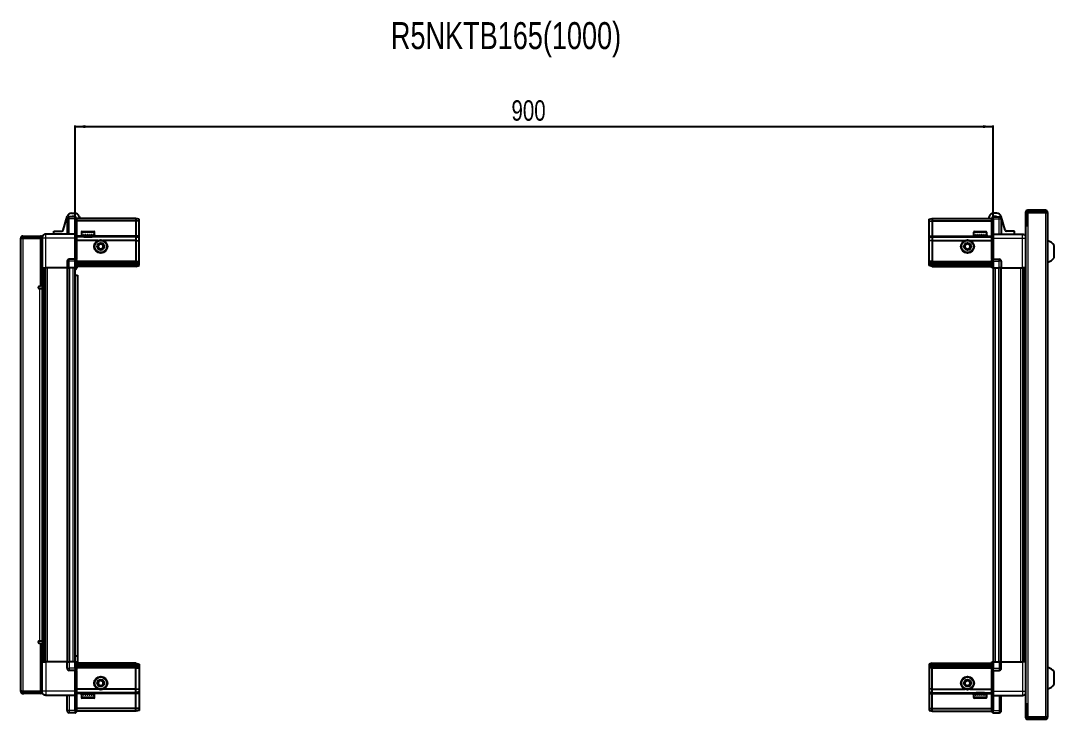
# Model space of a CAD drawing. Header units: millimetres. Extents: x 1132 to 6057, y -42 to 1882.
# Drawn here: x 3139 to 4152, y 1198 to 1882 of the extents above; entities that cross this region are included whole.
import ezdxf

# ---------------------------------------------------------------- set-up
doc = ezdxf.new("R2010")
doc.units = ezdxf.units.MM
doc.layers.add('FORMAT', color=7, linetype='Continuous')
doc.styles.add('SLDTEXTSTYLE0', font='TXT', dxfattribs={"width": 0.75})
doc.dimstyles.new('SLDDIMSTYLE0', dxfattribs={"dimtxt": 20, "dimasz": 10, "dimexe": 0, "dimexo": 0.0625, "dimgap": 5, "dimtad": 2, "dimdec": 1, "dimrnd": 1e-09, "dimzin": 12, "dimdsep": 46, "dimtxsty": 'SLDTEXTSTYLE0', "dimsah": 1, "dimcen": 0.09, "dimadec": 0, "dimazin": 3, "dimtfac": 1, "dimtofl": 0, "dimtmove": 0, "dimatfit": 3, "dimfxl": 0, "dimfrac": 2, "dimtolj": 1, "dimtzin": 12, "dimarcsym": 0})

# ---------------------------------------------------------------- blocks, each defined once
blk = doc.blocks.new('_D_5')
at = {"layer": 'FORMAT'}
for p, q in [((3192.1, 1640.1), (3192.1, 1779.6)), ((3192.1, 1778.6), (4092.1, 1778.6)), ((4092.1, 1640.1), (4092.1, 1779.6))]:
    blk.add_line(p, q, dxfattribs=at)
for points in [[(3192.1, 1778.6), (3202.1, 1777.1), (3202.1, 1780.1)], [(4092.1, 1778.6), (4082.1, 1780.1), (4082.1, 1777.1)]]:
    blk.add_solid(points, dxfattribs=at)
at = {"layer": 'FORMAT', "insert": (3619.9, 1804.4), "char_height": 20, "attachment_point": 1, "style": 'SLDTEXTSTYLE0'}
blk.add_mtext('900', dxfattribs=at)

msp = doc.modelspace()

# ---------------------------------------------------------------- linework, layer by layer
at = {"color": 7, "linetype": 'Continuous', "lineweight": 25}
for p, q in [((3188.57, 1693.6), (3191.8, 1693.6)), ((4095.64, 1693.6), (4092.42, 1693.6)), ((4123.96, 1694.5), (4123.96, 1682.1)), ((4125.46, 1694.5), (4125.46, 1682.1)), ((4125.96, 1681.6), (4125.96, 1694.5)), ((4125.96, 1694.5), (4143.36, 1694.5)), ((4143.36, 1696.6), (4126.06, 1696.6)), ((4143.36, 1695.1), (4126.06, 1695.1)), ((4143.36, 1695.1), (4143.36, 1696.6)), ((4143.36, 1694.5), (4145.46, 1694.5)), ((4145.46, 1694.5), (4145.46, 1199.7)), ((3180.48, 1677.19), (3184.25, 1690.34)), ((3184.26, 1688.1), (3184.26, 1673.1)), ((3192.26, 1690.1), (3186.26, 1690.1)), ((3192.26, 1690.1), (3192.59, 1690.1)), ((3192.26, 1690.1), (3192.26, 1688.1)), ((3192.26, 1673.3), (3192.26, 1688.1)), ((3192.26, 1673.3), (3192.26, 1688.1)), ((3193.46, 1689.6), (3192.59, 1690.1)), ((3193.46, 1688.1), (3193.46, 1689.6)), ((3251.76, 1688.6), (3193.46, 1688.6)), ((3193.46, 1688.1), (3193.46, 1673.3)), ((3251.76, 1686.1), (3193.46, 1686.1)), ((3196.12, 1690.34), (3196.62, 1688.6)), ((3251.76, 1688.6), (3251.76, 1686.1)), ((3254.76, 1687.8), (3251.76, 1688.6)), ((3251.76, 1686.1), (3251.76, 1671.6)), ((3254.76, 1685.95), (3251.76, 1686.1)), ((3254.76, 1685.95), (3254.76, 1687.8)), ((3254.76, 1671.6), (3254.76, 1685.95)), ((4029.46, 1687.8), (4032.46, 1688.6)), ((4029.46, 1685.95), (4029.46, 1687.8)), ((4029.46, 1685.95), (4032.46, 1686.1)), ((4029.46, 1671.6), (4029.46, 1685.95)), ((4032.46, 1688.6), (4032.46, 1686.1)), ((4032.46, 1688.6), (4090.76, 1688.6)), ((4032.46, 1686.1), (4032.46, 1671.6)), ((4032.46, 1686.1), (4090.76, 1686.1)), ((4088.09, 1690.34), (4087.59, 1688.6)), ((4091.62, 1690.1), (4090.76, 1689.6)), ((4090.76, 1689.6), (4090.76, 1688.1)), ((4090.76, 1673.3), (4090.76, 1688.1)), ((4091.96, 1690.1), (4091.62, 1690.1)), ((4091.96, 1688.1), (4091.96, 1690.1)), ((4091.96, 1690.1), (4097.96, 1690.1)), ((4091.96, 1688.1), (4091.96, 1673.3)), ((4099.96, 1688.1), (4099.96, 1673.1)), ((4103.74, 1677.19), (4099.97, 1690.34)), ((4123.96, 1682.1), (4125.46, 1682.1)), ((3192.26, 1673.1), (3163.26, 1673.1)), ((3171.31, 1673.1), (3171.31, 1676.1)), ((3171.31, 1676.1), (3179.03, 1676.1)), ((3192.26, 1673.1), (3192.26, 1673.3)), ((3192.26, 1673.1), (3193.46, 1673.1)), ((3192.26, 1669.1), (3192.26, 1673.1)), ((3193.46, 1673.3), (3193.46, 1673.1)), ((3193.46, 1673.1), (3193.46, 1669.1)), ((3198.26, 1675), (3198.26, 1672.6)), ((3198.26, 1672.6), (3198.26, 1672.1)), ((3198.26, 1672.1), (3198.39, 1672.1)), ((3198.58, 1672.6), (3198.39, 1672.6)), ((3198.39, 1672.6), (3198.39, 1672.1)), ((3198.39, 1672.1), (3198.58, 1672.1)), ((3198.58, 1672.6), (3198.58, 1672.1)), ((3198.58, 1672.1), (3199.11, 1672.1)), ((3199.06, 1675.8), (3206.23, 1675.8)), ((3199.51, 1672.6), (3199.11, 1672.6)), ((3199.11, 1672.6), (3199.11, 1672.1)), ((3199.11, 1672.1), (3199.51, 1672.1)), ((3199.51, 1672.6), (3199.51, 1672.1)), ((3199.51, 1672.1), (3200.38, 1672.1)), ((3200.36, 1672.1), (3200.36, 1672)), ((3200.36, 1672), (3209.16, 1672)), ((3200.95, 1672.6), (3200.38, 1672.6)), ((3200.38, 1672.6), (3200.38, 1672.1)), ((3200.38, 1672.1), (3200.95, 1672.1)), ((3200.95, 1672.6), (3200.95, 1672.1)), ((3200.95, 1672.1), (3202.08, 1672.1)), ((3202.77, 1672.6), (3202.08, 1672.6)), ((3202.08, 1672.6), (3202.08, 1672.1)), ((3202.08, 1672.1), (3202.77, 1672.1)), ((3202.77, 1672.6), (3202.77, 1672.1)), ((3202.77, 1672.1), (3204.04, 1672.1)), ((3204.78, 1672.6), (3204.04, 1672.6)), ((3204.04, 1672.6), (3204.04, 1672.1)), ((3204.04, 1672.1), (3204.27, 1672.1)), ((3204.27, 1672.6), (3204.27, 1672.1)), ((3204.77, 1672.6), (3204.77, 1672.1)), ((3204.77, 1672.1), (3204.78, 1672.1)), ((3204.78, 1672.6), (3204.78, 1672.1)), ((3204.78, 1672.1), (3206.07, 1672.1)), ((3206.79, 1672.6), (3206.07, 1672.6)), ((3206.07, 1672.6), (3206.07, 1672.1)), ((3206.13, 1672.6), (3206.13, 1672.1)), ((3206.13, 1672.1), (3206.79, 1672.1)), ((3206.23, 1675.8), (3210.46, 1675.8)), ((3206.79, 1672.6), (3206.79, 1672.1)), ((3206.79, 1672.1), (3207.97, 1672.1)), ((3208.59, 1672.6), (3207.97, 1672.6)), ((3207.97, 1672.6), (3207.97, 1672.1)), ((3207.97, 1672.1), (3208.59, 1672.1)), ((3208.59, 1672.6), (3208.59, 1672.1)), ((3208.59, 1672.1), (3209.56, 1672.1)), ((3209.16, 1672), (3209.16, 1672.1)), ((3210.03, 1672.6), (3209.56, 1672.6)), ((3209.56, 1672.6), (3209.56, 1672.1)), ((3209.56, 1672.1), (3210.03, 1672.1)), ((3210.03, 1672.6), (3210.03, 1672.1)), ((3210.03, 1672.1), (3210.68, 1672.1)), ((3210.95, 1672.6), (3210.68, 1672.6)), ((3210.68, 1672.6), (3210.68, 1672.1)), ((3210.68, 1672.1), (3210.95, 1672.1)), ((3210.95, 1672.6), (3210.95, 1672.1)), ((3210.95, 1672.1), (3211.22, 1672.1)), ((3211.26, 1672.6), (3211.22, 1672.6)), ((3211.22, 1672.6), (3211.22, 1672.1)), ((3211.22, 1672.1), (3211.26, 1672.1)), ((3211.26, 1672.6), (3211.26, 1675)), ((3211.26, 1672.6), (3211.26, 1672.1)), ((4072.96, 1675), (4072.96, 1672.1)), ((4072.96, 1672.1), (4072.99, 1672.1)), ((4073.11, 1672.6), (4072.99, 1672.6)), ((4072.99, 1672.6), (4072.99, 1672.1)), ((4072.99, 1672.1), (4073.11, 1672.1)), ((4073.11, 1672.6), (4073.11, 1672.1)), ((4073.11, 1672.1), (4073.52, 1672.1)), ((4073.86, 1672.6), (4073.52, 1672.6)), ((4073.52, 1672.6), (4073.52, 1672.1)), ((4073.52, 1672.1), (4073.86, 1672.1)), ((4073.76, 1675.8), (4085.16, 1675.8)), ((4073.86, 1672.6), (4073.86, 1672.1)), ((4073.86, 1672.1), (4074.64, 1672.1)), ((4075.16, 1672.6), (4074.64, 1672.6)), ((4074.64, 1672.6), (4074.64, 1672.1)), ((4074.64, 1672.1), (4075.16, 1672.1)), ((4075.06, 1672.1), (4075.06, 1672)), ((4075.06, 1672), (4083.86, 1672)), ((4075.16, 1672.6), (4075.16, 1672.1)), ((4075.16, 1672.1), (4076.22, 1672.1)), ((4076.88, 1672.6), (4076.22, 1672.6)), ((4076.22, 1672.6), (4076.22, 1672.1)), ((4076.22, 1672.1), (4076.88, 1672.1)), ((4076.88, 1672.6), (4076.88, 1672.1)), ((4076.88, 1672.1), (4078.12, 1672.1)), ((4078.85, 1672.6), (4078.12, 1672.6)), ((4078.12, 1672.6), (4078.12, 1672.1)), ((4078.12, 1672.1), (4078.55, 1672.1)), ((4078.55, 1672.6), (4078.55, 1672.1)), ((4078.85, 1672.6), (4078.85, 1672.1)), ((4078.85, 1672.1), (4080.15, 1672.1)), ((4080.88, 1672.6), (4080.15, 1672.6)), ((4080.15, 1672.6), (4080.15, 1672.1)), ((4080.42, 1672.6), (4080.42, 1672.1)), ((4080.42, 1672.1), (4080.88, 1672.1)), ((4080.88, 1672.6), (4080.88, 1672.1)), ((4080.88, 1672.1), (4082.11, 1672.1)), ((4082.77, 1672.6), (4082.11, 1672.6)), ((4082.11, 1672.6), (4082.11, 1672.1)), ((4082.11, 1672.1), (4082.77, 1672.1)), ((4082.77, 1672.6), (4082.77, 1672.1)), ((4082.77, 1672.1), (4083.82, 1672.1)), ((4084.34, 1672.6), (4083.82, 1672.6)), ((4083.82, 1672.6), (4083.82, 1672.1)), ((4083.82, 1672.1), (4084.34, 1672.1)), ((4083.86, 1672), (4083.86, 1672.1)), ((4084.34, 1672.6), (4084.34, 1672.1)), ((4084.34, 1672.1), (4085.09, 1672.1)), ((4085.42, 1672.6), (4085.09, 1672.6)), ((4085.09, 1672.6), (4085.09, 1672.1)), ((4085.09, 1672.1), (4085.42, 1672.1)), ((4085.42, 1672.6), (4085.42, 1672.1)), ((4085.42, 1672.1), (4085.82, 1672.1)), ((4085.93, 1672.6), (4085.82, 1672.6)), ((4085.82, 1672.6), (4085.82, 1672.1)), ((4085.82, 1672.1), (4085.93, 1672.1)), ((4085.93, 1672.6), (4085.93, 1672.1)), ((4085.93, 1672.1), (4085.96, 1672.1)), ((4085.96, 1672.1), (4085.96, 1675)), ((4090.76, 1673.1), (4090.76, 1673.3)), ((4091.96, 1673.1), (4090.76, 1673.1)), ((4090.76, 1669.1), (4090.76, 1673.1)), ((4091.96, 1673.3), (4091.96, 1673.1)), ((4091.96, 1673.1), (4091.96, 1669.1)), ((4091.96, 1673.1), (4120.96, 1673.1)), ((4112.91, 1676.1), (4105.18, 1676.1)), ((4112.91, 1673.1), (4112.91, 1676.1)), ((4123.86, 1681.6), (4123.86, 1212.6)), ((4123.86, 1681.6), (4125.96, 1681.6)), ((3140.26, 1669.25), (3138.76, 1669.25)), ((3138.76, 1668.75), (3138.76, 1669.25)), ((3138.76, 1225.45), (3138.76, 1668.75)), ((3140.86, 1669.85), (3140.86, 1671.35)), ((3140.86, 1671.35), (3141.76, 1671.35)), ((3140.86, 1669.85), (3141.76, 1669.85)), ((3140.86, 1669.35), (3158.26, 1669.35)), ((3141.76, 1669.85), (3141.76, 1671.35)), ((3141.76, 1671.35), (3158.26, 1671.35)), ((3141.76, 1669.85), (3158.26, 1669.85)), ((3158.26, 1669.85), (3158.26, 1671.35)), ((3159.76, 1669.35), (3158.26, 1669.35)), ((3158.26, 1669.35), (3158.26, 1621.85)), ((3159.76, 1669.1), (3159.76, 1640.1)), ((3192.26, 1648.8), (3192.26, 1669.1)), ((3251.76, 1670.6), (3193.46, 1670.6)), ((3193.46, 1669.1), (3193.46, 1648.8)), ((3214.76, 1667.1), (3193.46, 1667.1)), ((3200.76, 1671.6), (3201.45, 1671.12)), ((3200.76, 1671.6), (3205.79, 1671.6)), ((3201.45, 1671.12), (3200.76, 1670.64)), ((3200.76, 1670.64), (3200.76, 1670.6)), ((3200.76, 1670.64), (3205.79, 1670.64)), ((3201.45, 1671.12), (3205.61, 1671.12)), ((3205.61, 1671.12), (3208.07, 1671.12)), ((3205.79, 1671.6), (3208.76, 1671.6)), ((3205.79, 1670.64), (3208.76, 1670.64)), ((3208.07, 1671.12), (3208.76, 1671.6)), ((3208.76, 1670.64), (3208.07, 1671.12)), ((3208.76, 1670.6), (3208.76, 1670.64)), ((3251.76, 1667.1), (3219.76, 1667.1)), ((3251.76, 1671.6), (3251.76, 1670.6)), ((3251.76, 1670.6), (3251.76, 1667.1)), ((3254.76, 1669.8), (3251.76, 1670.6)), ((3251.76, 1667.1), (3251.76, 1646.6)), ((3251.76, 1667.1), (3254.76, 1666.77)), ((3254.76, 1669.8), (3254.76, 1671.6)), ((3254.76, 1666.77), (3254.76, 1669.8)), ((3254.76, 1646.6), (3254.76, 1666.77)), ((4029.46, 1669.8), (4029.46, 1671.6)), ((4029.46, 1669.8), (4032.46, 1670.6)), ((4029.46, 1666.77), (4029.46, 1669.8)), ((4032.46, 1667.1), (4029.46, 1666.77)), ((4029.46, 1646.6), (4029.46, 1666.77)), ((4032.46, 1671.6), (4032.46, 1670.6)), ((4032.46, 1670.6), (4032.46, 1667.1)), ((4032.46, 1670.6), (4090.76, 1670.6)), ((4032.46, 1667.1), (4032.46, 1646.6)), ((4032.46, 1667.1), (4064.46, 1667.1)), ((4069.46, 1667.1), (4090.76, 1667.1)), ((4075.46, 1671.6), (4076.15, 1671.12)), ((4075.46, 1671.6), (4083.46, 1671.6)), ((4076.15, 1671.12), (4075.46, 1670.64)), ((4075.46, 1670.64), (4075.46, 1670.6)), ((4075.46, 1670.64), (4083.46, 1670.64)), ((4076.15, 1671.12), (4082.77, 1671.12)), ((4082.77, 1671.12), (4083.46, 1671.6)), ((4083.46, 1670.64), (4082.77, 1671.12)), ((4083.46, 1670.6), (4083.46, 1670.64)), ((4090.76, 1648.8), (4090.76, 1669.1)), ((4091.96, 1669.1), (4091.96, 1648.8)), ((4152.06, 1650.1), (4152.06, 1662.1)), ((3158.26, 1642.85), (3159.76, 1642.85)), ((3184.26, 1646.6), (3184.26, 1640.1)), ((3192.26, 1648.6), (3186.26, 1648.6)), ((3192.26, 1648.6), (3192.26, 1648.8)), ((3192.26, 1648.6), (3192.26, 1646.6)), ((3192.26, 1648.6), (3193.46, 1648.6)), ((3192.26, 1640.1), (3192.26, 1646.6)), ((3192.26, 1640.1), (3192.26, 1646.6)), ((3192.59, 1640.1), (3192.59, 1646.6)), ((3193.46, 1648.8), (3193.46, 1648.6)), ((3193.46, 1647.93), (3193.46, 1648.6)), ((3193.46, 1647.93), (3193.46, 1640.1)), ((3251.76, 1645.6), (3193.46, 1645.6)), ((3251.76, 1644.6), (3193.46, 1644.6)), ((3251.76, 1643.1), (3193.46, 1643.1)), ((3251.76, 1641.6), (3193.46, 1641.6)), ((3251.76, 1646.6), (3251.76, 1645.6)), ((3251.76, 1645.6), (3251.76, 1644.6)), ((3251.76, 1645.6), (3254.76, 1644.8)), ((3251.76, 1644.6), (3251.76, 1643.1)), ((3251.76, 1644.6), (3254.76, 1644.06)), ((3251.76, 1643.1), (3254.76, 1643.56)), ((3251.76, 1643.1), (3251.76, 1641.6)), ((3251.76, 1641.6), (3254.76, 1642.41)), ((3254.76, 1644.8), (3254.76, 1646.6)), ((3254.76, 1644.06), (3254.76, 1644.8)), ((3254.76, 1643.56), (3254.76, 1644.06)), ((3254.76, 1642.41), (3254.76, 1643.56)), ((4029.46, 1644.8), (4029.46, 1646.6)), ((4032.46, 1645.6), (4029.46, 1644.8)), ((4029.46, 1644.06), (4029.46, 1644.8)), ((4032.46, 1644.6), (4029.46, 1644.06)), ((4029.46, 1643.56), (4029.46, 1644.06)), ((4032.46, 1643.1), (4029.46, 1643.56)), ((4029.46, 1642.41), (4029.46, 1643.56)), ((4032.46, 1641.6), (4029.46, 1642.41)), ((4032.46, 1646.6), (4032.46, 1645.6)), ((4032.46, 1645.6), (4032.46, 1644.6)), ((4032.46, 1645.6), (4090.76, 1645.6)), ((4032.46, 1644.6), (4090.76, 1644.6)), ((4032.46, 1644.6), (4032.46, 1643.1)), ((4032.46, 1643.1), (4032.46, 1641.6)), ((4032.46, 1643.1), (4090.76, 1643.1)), ((4032.46, 1641.6), (4090.76, 1641.6)), ((4090.76, 1648.6), (4090.76, 1648.8)), ((4091.96, 1648.6), (4090.76, 1648.6)), ((4090.76, 1648.6), (4090.76, 1647.93)), ((4090.76, 1640.1), (4090.76, 1647.93)), ((4091.62, 1646.6), (4091.62, 1640.1)), ((4091.96, 1648.8), (4091.96, 1648.6)), ((4091.96, 1646.6), (4091.96, 1648.6)), ((4091.96, 1648.6), (4097.96, 1648.6)), ((4091.96, 1646.6), (4091.96, 1648.6)), ((4091.96, 1646.6), (4091.96, 1640.1)), ((4099.96, 1646.6), (4099.96, 1640.1)), ((3159.76, 1640.1), (3158.26, 1640.1)), ((3160.41, 1254.1), (3160.41, 1640.1)), ((3162.2, 1640.1), (3162.2, 1254.1)), ((3162.23, 1640.1), (3162.23, 1254.1)), ((3184.26, 1640.1), (3163.26, 1640.1)), ((3184.26, 1640.1), (3186.26, 1640.1)), ((3184.91, 1254.1), (3184.91, 1640.1)), ((3192.26, 1640.1), (3186.26, 1640.1)), ((3192.11, 1254.1), (3192.11, 1640.1)), ((3192.11, 1633.1), (3194.61, 1633.1)), ((3192.26, 1640.1), (3192.59, 1640.1)), ((3192.26, 1640.1), (3192.26, 1640.1)), ((3193.46, 1640.1), (3192.59, 1640.1)), ((3192.59, 1640.1), (3192.59, 1640.1)), ((3194.61, 1633.1), (3194.61, 1259.6)), ((4091.62, 1640.1), (4090.76, 1640.1)), ((4091.96, 1640.1), (4091.62, 1640.1)), ((4091.96, 1640.1), (4097.96, 1640.1)), ((4092.11, 1640.1), (4092.11, 1254.1)), ((4099.96, 1640.1), (4097.96, 1640.1)), ((4099.31, 1640.1), (4099.31, 1254.1)), ((4099.96, 1640.1), (4120.96, 1640.1)), ((4121.98, 1254.1), (4121.98, 1640.1)), ((4122.02, 1254.1), (4122.02, 1640.1)), ((4123.81, 1640.1), (4123.81, 1254.1)), ((3158.26, 1621.85), (3156.91, 1621.85)), ((3156.91, 1619.85), (3157.66, 1619.85)), ((3157.66, 1619.85), (3159.76, 1619.85)), ((3159.76, 1619.85), (3159.76, 1274.35)), ((3157.66, 1274.35), (3156.91, 1274.35)), ((3156.91, 1272.35), (3158.26, 1272.35)), ((3159.76, 1274.35), (3157.66, 1274.35)), ((3158.26, 1272.35), (3158.26, 1224.85)), ((3194.61, 1259.6), (3192.11, 1259.6)), ((3194.61, 1259.6), (3194.61, 1252.6)), ((3159.76, 1254.1), (3158.26, 1254.1)), ((3159.76, 1251.35), (3158.26, 1251.35)), ((3159.76, 1225.1), (3159.76, 1254.1)), ((3184.26, 1254.1), (3163.26, 1254.1)), ((3184.26, 1247.6), (3184.26, 1254.1)), ((3184.26, 1254.1), (3186.26, 1254.1)), ((3192.26, 1254.1), (3186.26, 1254.1)), ((3192.26, 1247.6), (3192.26, 1254.1)), ((3192.26, 1254.1), (3192.59, 1254.1)), ((3192.26, 1247.6), (3192.26, 1245.6)), ((3192.26, 1247.6), (3192.26, 1245.6)), ((3192.59, 1247.6), (3192.59, 1254.1)), ((3192.59, 1254.1), (3193.46, 1254.1)), ((3193.46, 1254.1), (3193.46, 1246.28)), ((3251.76, 1252.6), (3193.46, 1252.6)), ((3251.76, 1251.1), (3193.46, 1251.1)), ((3251.76, 1249.6), (3193.46, 1249.6)), ((3251.76, 1248.6), (3193.46, 1248.6)), ((3251.76, 1251.1), (3251.76, 1252.6)), ((3251.76, 1252.6), (3254.76, 1251.8)), ((3251.76, 1249.6), (3251.76, 1251.1)), ((3251.76, 1251.1), (3254.76, 1250.65)), ((3251.76, 1249.6), (3254.76, 1250.15)), ((3251.76, 1248.6), (3251.76, 1249.6)), ((3251.76, 1248.6), (3254.76, 1249.41)), ((3251.76, 1247.6), (3251.76, 1248.6)), ((3251.76, 1227.1), (3251.76, 1247.6)), ((3254.76, 1251.8), (3254.76, 1250.65)), ((3254.76, 1250.65), (3254.76, 1250.15)), ((3254.76, 1250.15), (3254.76, 1249.41)), ((3254.76, 1249.41), (3254.76, 1247.6)), ((3254.76, 1247.6), (3254.76, 1227.44)), ((4032.46, 1252.6), (4029.46, 1251.8)), ((4029.46, 1251.8), (4029.46, 1250.65)), ((4032.46, 1251.1), (4029.46, 1250.65)), ((4029.46, 1250.65), (4029.46, 1250.15)), ((4032.46, 1249.6), (4029.46, 1250.15)), ((4029.46, 1250.15), (4029.46, 1249.41)), ((4032.46, 1248.6), (4029.46, 1249.41)), ((4029.46, 1249.41), (4029.46, 1247.6)), ((4029.46, 1247.6), (4029.46, 1227.44)), ((4032.46, 1251.1), (4032.46, 1252.6)), ((4032.46, 1252.6), (4090.76, 1252.6)), ((4032.46, 1249.6), (4032.46, 1251.1)), ((4032.46, 1251.1), (4090.76, 1251.1)), ((4032.46, 1249.6), (4090.76, 1249.6)), ((4032.46, 1248.6), (4032.46, 1249.6)), ((4032.46, 1248.6), (4090.76, 1248.6)), ((4032.46, 1247.6), (4032.46, 1248.6)), ((4032.46, 1227.1), (4032.46, 1247.6)), ((4090.76, 1246.28), (4090.76, 1254.1)), ((4090.76, 1254.1), (4091.62, 1254.1)), ((4091.62, 1254.1), (4091.62, 1254.1)), ((4091.62, 1254.1), (4091.62, 1247.6)), ((4091.96, 1254.1), (4091.62, 1254.1)), ((4091.96, 1254.1), (4091.96, 1247.6)), ((4091.96, 1254.1), (4091.96, 1254.1)), ((4091.96, 1254.1), (4097.96, 1254.1)), ((4091.96, 1254.1), (4091.96, 1247.6)), ((4091.96, 1245.6), (4091.96, 1247.6)), ((4099.96, 1254.1), (4097.96, 1254.1)), ((4099.96, 1247.6), (4099.96, 1254.1)), ((4099.96, 1254.1), (4120.96, 1254.1)), ((3192.26, 1245.6), (3186.26, 1245.6)), ((3192.26, 1245.6), (3193.46, 1245.6)), ((3192.26, 1245.4), (3192.26, 1245.6)), ((3192.26, 1225.1), (3192.26, 1245.4)), ((3193.46, 1245.6), (3193.46, 1246.28)), ((3193.46, 1245.6), (3193.46, 1245.4)), ((3193.46, 1245.4), (3193.46, 1225.1)), ((4090.76, 1246.28), (4090.76, 1245.6)), ((4091.96, 1245.6), (4090.76, 1245.6)), ((4090.76, 1245.4), (4090.76, 1245.6)), ((4090.76, 1225.1), (4090.76, 1245.4)), ((4091.96, 1245.6), (4091.96, 1245.4)), ((4091.96, 1245.6), (4097.96, 1245.6)), ((4091.96, 1245.4), (4091.96, 1225.1)), ((4152.06, 1232.1), (4152.06, 1244.1)), ((3214.76, 1227.1), (3193.46, 1227.1)), ((3251.76, 1227.1), (3219.76, 1227.1)), ((3251.76, 1227.1), (3254.76, 1227.44)), ((3251.76, 1223.6), (3251.76, 1227.1)), ((3254.76, 1227.44), (3254.76, 1224.41)), ((4032.46, 1227.1), (4029.46, 1227.44)), ((4029.46, 1227.44), (4029.46, 1224.41)), ((4032.46, 1227.1), (4064.46, 1227.1)), ((4032.46, 1223.6), (4032.46, 1227.1)), ((4069.46, 1227.1), (4090.76, 1227.1)), ((3138.76, 1224.95), (3138.76, 1225.45)), ((3140.26, 1224.95), (3138.76, 1224.95)), ((3158.26, 1224.85), (3140.86, 1224.85)), ((3140.86, 1224.35), (3140.86, 1222.85)), ((3140.86, 1224.35), (3141.76, 1224.35)), ((3140.86, 1222.85), (3141.76, 1222.85)), ((3158.26, 1224.35), (3141.76, 1224.35)), ((3141.76, 1224.35), (3141.76, 1222.85)), ((3158.26, 1222.85), (3141.76, 1222.85)), ((3158.26, 1224.85), (3159.76, 1224.85)), ((3158.26, 1224.35), (3158.26, 1222.85)), ((3192.26, 1221.1), (3163.26, 1221.1)), ((3184.26, 1206.1), (3184.26, 1221.1)), ((3192.26, 1221.1), (3192.26, 1225.1)), ((3192.26, 1221.1), (3193.46, 1221.1)), ((3192.26, 1220.9), (3192.26, 1221.1)), ((3192.26, 1206.1), (3192.26, 1220.9)), ((3193.46, 1225.1), (3193.46, 1221.1)), ((3251.76, 1223.6), (3193.46, 1223.6)), ((3193.46, 1221.1), (3193.46, 1220.9)), ((3193.46, 1220.9), (3193.46, 1206.1)), ((3198.26, 1222.1), (3198.26, 1219.2)), ((3198.35, 1222.1), (3198.26, 1222.1)), ((3198.35, 1221.6), (3198.35, 1222.1)), ((3198.52, 1222.1), (3198.35, 1222.1)), ((3198.35, 1221.6), (3198.52, 1221.6)), ((3198.52, 1221.6), (3198.52, 1222.1)), ((3199.01, 1222.1), (3198.52, 1222.1)), ((3199.01, 1221.6), (3199.01, 1222.1)), ((3199.39, 1222.1), (3199.01, 1222.1)), ((3199.01, 1221.6), (3199.39, 1221.6)), ((3199.21, 1218.4), (3199.06, 1218.4)), ((3210.46, 1218.4), (3199.21, 1218.4)), ((3199.39, 1221.6), (3199.39, 1222.1)), ((3200.23, 1222.1), (3199.39, 1222.1)), ((3200.23, 1221.6), (3200.23, 1222.1)), ((3200.79, 1222.1), (3200.23, 1222.1)), ((3200.23, 1221.6), (3200.79, 1221.6)), ((3200.36, 1222.2), (3200.36, 1222.1)), ((3205.76, 1222.2), (3200.36, 1222.2)), ((3200.76, 1223.6), (3200.76, 1223.57)), ((3200.76, 1223.57), (3201.45, 1223.09)), ((3200.86, 1223.57), (3200.76, 1223.57)), ((3201.45, 1223.09), (3200.76, 1222.6)), ((3200.86, 1222.6), (3200.76, 1222.6)), ((3200.79, 1221.6), (3200.79, 1222.1)), ((3201.89, 1222.1), (3200.79, 1222.1)), ((3208.76, 1223.57), (3200.86, 1223.57)), ((3208.76, 1222.6), (3200.86, 1222.6)), ((3201.53, 1223.09), (3201.45, 1223.09)), ((3208.07, 1223.09), (3201.53, 1223.09)), ((3201.89, 1221.6), (3201.89, 1222.1)), ((3202.57, 1222.1), (3201.89, 1222.1)), ((3201.89, 1221.6), (3202.57, 1221.6)), ((3202.57, 1221.6), (3202.57, 1222.1)), ((3203.84, 1222.1), (3202.57, 1222.1)), ((3203.84, 1221.6), (3203.84, 1222.1)), ((3204.13, 1222.1), (3203.84, 1222.1)), ((3203.84, 1221.6), (3204.57, 1221.6)), ((3204.13, 1221.6), (3204.13, 1222.1)), ((3204.57, 1221.6), (3204.57, 1222.1)), ((3205.87, 1222.1), (3204.57, 1222.1)), ((3209.16, 1222.2), (3205.76, 1222.2)), ((3205.87, 1221.6), (3205.87, 1222.1)), ((3205.87, 1221.6), (3206.59, 1221.6)), ((3206, 1221.6), (3206, 1222.1)), ((3206.59, 1222.1), (3206, 1222.1)), ((3206.59, 1221.6), (3206.59, 1222.1)), ((3207.79, 1222.1), (3206.59, 1222.1)), ((3207.79, 1221.6), (3207.79, 1222.1)), ((3208.43, 1222.1), (3207.79, 1222.1)), ((3207.79, 1221.6), (3208.43, 1221.6)), ((3208.07, 1223.09), (3208.76, 1223.57)), ((3208.76, 1222.6), (3208.07, 1223.09)), ((3208.43, 1221.6), (3208.43, 1222.1)), ((3209.42, 1222.1), (3208.43, 1222.1)), ((3208.76, 1223.57), (3208.76, 1223.6)), ((3209.16, 1222.1), (3209.16, 1222.2)), ((3209.42, 1221.6), (3209.42, 1222.1)), ((3209.9, 1222.1), (3209.42, 1222.1)), ((3209.42, 1221.6), (3209.9, 1221.6)), ((3209.9, 1221.6), (3209.9, 1222.1)), ((3210.59, 1222.1), (3209.9, 1222.1)), ((3210.59, 1221.6), (3210.59, 1222.1)), ((3210.88, 1222.1), (3210.59, 1222.1)), ((3210.59, 1221.6), (3210.88, 1221.6)), ((3210.88, 1221.6), (3210.88, 1222.1)), ((3211.19, 1222.1), (3210.88, 1222.1)), ((3211.19, 1221.6), (3211.19, 1222.1)), ((3211.25, 1222.1), (3211.19, 1222.1)), ((3211.19, 1221.6), (3211.25, 1221.6)), ((3211.25, 1221.6), (3211.25, 1222.1)), ((3211.26, 1222.1), (3211.25, 1222.1)), ((3211.26, 1219.2), (3211.26, 1222.1)), ((3254.76, 1224.41), (3251.76, 1223.6)), ((3251.76, 1222.6), (3251.76, 1223.6)), ((3251.76, 1208.1), (3251.76, 1222.6)), ((3254.76, 1224.41), (3254.76, 1222.6)), ((3254.76, 1222.6), (3254.76, 1208.26)), ((4029.46, 1224.41), (4032.46, 1223.6)), ((4029.46, 1224.41), (4029.46, 1222.6)), ((4029.46, 1222.6), (4029.46, 1208.26)), ((4032.46, 1223.6), (4090.76, 1223.6)), ((4032.46, 1222.6), (4032.46, 1223.6)), ((4032.46, 1208.1), (4032.46, 1222.6)), ((4072.96, 1222.1), (4072.96, 1219.2)), ((4072.98, 1222.1), (4072.96, 1222.1)), ((4072.98, 1221.6), (4072.98, 1222.1)), ((4073.07, 1222.1), (4072.98, 1222.1)), ((4072.98, 1221.6), (4073.07, 1221.6)), ((4073.07, 1221.6), (4073.07, 1222.1)), ((4073.45, 1222.1), (4073.07, 1222.1)), ((4073.45, 1221.6), (4073.45, 1222.1)), ((4073.76, 1222.1), (4073.45, 1222.1)), ((4073.45, 1221.6), (4073.76, 1221.6)), ((4073.76, 1221.6), (4073.76, 1222.1)), ((4074.5, 1222.1), (4073.76, 1222.1)), ((4085.16, 1218.4), (4073.76, 1218.4)), ((4074.5, 1221.6), (4074.5, 1222.1)), ((4075.01, 1222.1), (4074.5, 1222.1)), ((4074.5, 1221.6), (4075.01, 1221.6)), ((4075.01, 1221.6), (4075.01, 1222.1)), ((4076.05, 1222.1), (4075.01, 1222.1)), ((4075.06, 1222.2), (4075.06, 1222.1)), ((4083.86, 1222.2), (4075.06, 1222.2)), ((4075.46, 1223.6), (4075.46, 1223.57)), ((4075.46, 1223.57), (4076.15, 1223.09)), ((4083.46, 1223.57), (4075.46, 1223.57)), ((4076.15, 1223.09), (4075.46, 1222.6)), ((4083.46, 1222.6), (4075.46, 1222.6)), ((4076.05, 1221.6), (4076.05, 1222.1)), ((4076.7, 1222.1), (4076.05, 1222.1)), ((4076.05, 1221.6), (4076.7, 1221.6)), ((4082.77, 1223.09), (4076.15, 1223.09)), ((4076.7, 1221.6), (4076.7, 1222.1)), ((4077.92, 1222.1), (4076.7, 1222.1)), ((4077.92, 1221.6), (4077.92, 1222.1)), ((4078.42, 1222.1), (4077.92, 1222.1)), ((4077.92, 1221.6), (4078.65, 1221.6)), ((4078.42, 1221.6), (4078.42, 1222.1)), ((4078.65, 1221.6), (4078.65, 1222.1)), ((4079.95, 1222.1), (4078.65, 1222.1)), ((4079.95, 1221.6), (4079.95, 1222.1)), ((4079.95, 1221.6), (4080.68, 1221.6)), ((4080.29, 1221.6), (4080.29, 1222.1)), ((4080.68, 1222.1), (4080.29, 1222.1)), ((4080.68, 1221.6), (4080.68, 1222.1)), ((4081.93, 1222.1), (4080.68, 1222.1)), ((4081.93, 1221.6), (4081.93, 1222.1)), ((4082.59, 1222.1), (4081.93, 1222.1)), ((4081.93, 1221.6), (4082.59, 1221.6)), ((4082.59, 1221.6), (4082.59, 1222.1)), ((4083.67, 1222.1), (4082.59, 1222.1)), ((4082.77, 1223.09), (4083.46, 1223.57)), ((4083.46, 1222.6), (4082.77, 1223.09)), ((4083.46, 1223.57), (4083.46, 1223.6)), ((4083.67, 1221.6), (4083.67, 1222.1)), ((4084.2, 1222.1), (4083.67, 1222.1)), ((4083.67, 1221.6), (4084.2, 1221.6)), ((4083.86, 1222.1), (4083.86, 1222.2)), ((4084.2, 1221.6), (4084.2, 1222.1)), ((4084.99, 1222.1), (4084.2, 1222.1)), ((4084.99, 1221.6), (4084.99, 1222.1)), ((4085.34, 1222.1), (4084.99, 1222.1)), ((4084.99, 1221.6), (4085.34, 1221.6)), ((4085.34, 1221.6), (4085.34, 1222.1)), ((4085.77, 1222.1), (4085.34, 1222.1)), ((4085.77, 1221.6), (4085.77, 1222.1)), ((4085.91, 1222.1), (4085.77, 1222.1)), ((4085.77, 1221.6), (4085.91, 1221.6)), ((4085.91, 1221.6), (4085.91, 1222.1)), ((4085.96, 1222.1), (4085.91, 1222.1)), ((4085.96, 1219.2), (4085.96, 1222.1)), ((4090.76, 1221.1), (4090.76, 1225.1)), ((4091.96, 1221.1), (4090.76, 1221.1)), ((4090.76, 1220.9), (4090.76, 1221.1)), ((4090.76, 1206.1), (4090.76, 1220.9)), ((4091.96, 1225.1), (4091.96, 1221.1)), ((4091.96, 1221.1), (4091.96, 1220.9)), ((4091.96, 1221.1), (4120.96, 1221.1)), ((4091.96, 1220.9), (4091.96, 1206.1)), ((4091.96, 1220.9), (4091.96, 1206.1)), ((4099.96, 1206.1), (4099.96, 1221.1)), ((3192.26, 1206.1), (3192.26, 1204.1)), ((3251.76, 1208.1), (3193.46, 1208.1)), ((3193.46, 1204.6), (3193.46, 1206.1)), ((3254.76, 1208.26), (3251.76, 1208.1)), ((3251.76, 1205.6), (3251.76, 1208.1)), ((3254.76, 1206.41), (3251.76, 1205.6)), ((3254.76, 1208.26), (3254.76, 1206.41)), ((4029.46, 1208.26), (4032.46, 1208.1)), ((4029.46, 1208.26), (4029.46, 1206.41)), ((4029.46, 1206.41), (4032.46, 1205.6)), ((4032.46, 1208.1), (4090.76, 1208.1)), ((4032.46, 1205.6), (4032.46, 1208.1)), ((4090.76, 1206.1), (4090.76, 1204.6)), ((4091.96, 1204.1), (4091.96, 1206.1)), ((4125.96, 1212.6), (4123.86, 1212.6)), ((4123.96, 1212.1), (4125.46, 1212.1)), ((4123.96, 1212.1), (4123.96, 1199.7)), ((4125.46, 1212.1), (4125.46, 1199.7)), ((4125.96, 1199.7), (4125.96, 1212.6)), ((3192.26, 1204.1), (3186.26, 1204.1)), ((3192.26, 1204.1), (3192.59, 1204.1)), ((3192.26, 1204.1), (3192.59, 1204.1)), ((3192.26, 1204.1), (3192.26, 1204.1)), ((3192.59, 1204.1), (3193.46, 1204.6)), ((3192.59, 1204.1), (3193.46, 1204.6)), ((3251.76, 1205.6), (3193.46, 1205.6)), ((4032.46, 1205.6), (4090.76, 1205.6)), ((4090.76, 1204.6), (4091.62, 1204.1)), ((4091.96, 1204.1), (4091.62, 1204.1)), ((4091.96, 1204.1), (4097.96, 1204.1)), ((4143.36, 1199.7), (4125.96, 1199.7)), ((4126.06, 1199.1), (4143.36, 1199.1)), ((4126.06, 1197.6), (4143.36, 1197.6)), ((4145.46, 1199.7), (4143.36, 1199.7)), ((4143.36, 1199.1), (4143.36, 1197.6))]:
    msp.add_line(p, q, dxfattribs=at)
at = {"color": 8, "linetype": 'Continuous', "lineweight": 18}
for p, q in [((4125.46, 1694.5), (4123.96, 1694.5)), ((4126.06, 1695.1), (4126.06, 1696.6)), ((4143.36, 1694.5), (4143.36, 1199.7)), ((3186.26, 1688.1), (3184.26, 1688.1)), ((3186.26, 1688.1), (3186.26, 1690.1)), ((3186.26, 1673.1), (3186.26, 1688.1)), ((3192.26, 1688.1), (3186.26, 1688.1)), ((3192.26, 1688.1), (3193.46, 1688.1)), ((4091.96, 1688.1), (4090.76, 1688.1)), ((4091.96, 1688.1), (4097.96, 1688.1)), ((4097.96, 1688.1), (4097.96, 1690.1)), ((4097.96, 1673.1), (4097.96, 1688.1)), ((4097.96, 1688.1), (4099.96, 1688.1)), ((3192.26, 1673.3), (3193.46, 1673.3)), ((3198.26, 1675), (3206.43, 1675)), ((3206.43, 1675), (3211.26, 1675)), ((4072.96, 1675), (4085.96, 1675)), ((4090.76, 1673.3), (4091.96, 1673.3)), ((4125.96, 1681.6), (4125.96, 1212.6)), ((3140.86, 1669.35), (3140.86, 1224.85)), ((3163.26, 1640.1), (3163.26, 1669.1)), ((3192.26, 1669.1), (3163.26, 1669.1)), ((3192.26, 1669.1), (3193.46, 1669.1)), ((3200.76, 1671.6), (3193.46, 1671.6)), ((3251.76, 1671.6), (3208.76, 1671.6)), ((3254.76, 1671.6), (3251.76, 1671.6)), ((4029.46, 1671.6), (4032.46, 1671.6)), ((4032.46, 1671.6), (4075.46, 1671.6)), ((4083.46, 1671.6), (4090.76, 1671.6)), ((4091.96, 1669.1), (4090.76, 1669.1)), ((4091.96, 1669.1), (4120.96, 1669.1)), ((4120.96, 1640.1), (4120.96, 1669.1)), ((3184.26, 1646.6), (3186.26, 1646.6)), ((3186.26, 1646.6), (3186.26, 1648.6)), ((3186.26, 1640.1), (3186.26, 1646.6)), ((3192.26, 1646.6), (3186.26, 1646.6)), ((3192.26, 1648.8), (3193.46, 1648.8)), ((3192.26, 1646.6), (3192.59, 1646.6)), ((3251.76, 1646.6), (3193.46, 1646.6)), ((3251.76, 1646.6), (3254.76, 1646.6)), ((4032.46, 1646.6), (4029.46, 1646.6)), ((4032.46, 1646.6), (4090.76, 1646.6)), ((4090.76, 1648.8), (4091.96, 1648.8)), ((4091.96, 1646.6), (4091.62, 1646.6)), ((4091.96, 1646.6), (4097.96, 1646.6)), ((4097.96, 1646.6), (4097.96, 1648.6)), ((4099.96, 1646.6), (4097.96, 1646.6)), ((4097.96, 1640.1), (4097.96, 1646.6)), ((3159.76, 1619.85), (3159.76, 1640.1)), ((3160.99, 1640.1), (3160.99, 1254.1)), ((3163.44, 1254.1), (3163.44, 1640.1)), ((3164.85, 1640.1), (3164.85, 1254.1)), ((3184.26, 1254.1), (3184.26, 1640.1)), ((3186.91, 1254.1), (3186.91, 1640.1)), ((3190.11, 1254.1), (3190.11, 1640.1)), ((3192.26, 1640.1), (3192.59, 1640.1)), ((4094.11, 1640.1), (4094.11, 1254.1)), ((4097.31, 1640.1), (4097.31, 1254.1)), ((4099.96, 1640.1), (4099.96, 1254.1)), ((4119.36, 1254.1), (4119.36, 1640.1)), ((4120.77, 1640.1), (4120.77, 1254.1)), ((4123.22, 1254.1), (4123.22, 1640.1)), ((3157.66, 1274.35), (3157.66, 1619.85)), ((3159.76, 1254.1), (3159.76, 1274.35)), ((3163.26, 1254.1), (3163.26, 1225.1)), ((3184.26, 1247.6), (3186.26, 1247.6)), ((3186.26, 1254.1), (3186.26, 1247.6)), ((3186.26, 1247.6), (3186.26, 1245.6)), ((3192.26, 1247.6), (3186.26, 1247.6)), ((3192.26, 1247.6), (3192.59, 1247.6)), ((3251.76, 1247.6), (3193.46, 1247.6)), ((3251.76, 1247.6), (3254.76, 1247.6)), ((4032.46, 1247.6), (4029.46, 1247.6)), ((4032.46, 1247.6), (4090.76, 1247.6)), ((4091.96, 1254.1), (4091.62, 1254.1)), ((4091.96, 1247.6), (4091.62, 1247.6)), ((4091.96, 1247.6), (4097.96, 1247.6)), ((4097.96, 1254.1), (4097.96, 1247.6)), ((4099.96, 1247.6), (4097.96, 1247.6)), ((4097.96, 1247.6), (4097.96, 1245.6)), ((4120.96, 1254.1), (4120.96, 1225.1)), ((3193.46, 1245.4), (3192.26, 1245.4)), ((4091.96, 1245.4), (4090.76, 1245.4)), ((3192.26, 1225.1), (3163.26, 1225.1)), ((3186.26, 1221.1), (3186.26, 1206.1)), ((3192.26, 1225.1), (3193.46, 1225.1)), ((3193.46, 1220.9), (3192.26, 1220.9)), ((3200.76, 1222.6), (3193.46, 1222.6)), ((3198.43, 1219.2), (3198.26, 1219.2)), ((3211.26, 1219.2), (3198.43, 1219.2)), ((3251.76, 1222.6), (3208.76, 1222.6)), ((3254.76, 1222.6), (3251.76, 1222.6)), ((4029.46, 1222.6), (4032.46, 1222.6)), ((4032.46, 1222.6), (4075.46, 1222.6)), ((4085.96, 1219.2), (4072.96, 1219.2)), ((4083.46, 1222.6), (4090.76, 1222.6)), ((4091.96, 1225.1), (4090.76, 1225.1)), ((4091.96, 1220.9), (4090.76, 1220.9)), ((4091.96, 1225.1), (4120.96, 1225.1)), ((4097.96, 1221.1), (4097.96, 1206.1)), ((3186.26, 1206.1), (3184.26, 1206.1)), ((3186.26, 1206.1), (3186.26, 1204.1)), ((3192.26, 1206.1), (3186.26, 1206.1)), ((3192.26, 1206.1), (3193.46, 1206.1)), ((4091.96, 1206.1), (4090.76, 1206.1)), ((4091.96, 1206.1), (4097.96, 1206.1)), ((4097.96, 1206.1), (4099.96, 1206.1)), ((4097.96, 1206.1), (4097.96, 1204.1)), ((4125.46, 1199.7), (4123.96, 1199.7)), ((4126.06, 1199.1), (4126.06, 1197.6))]:
    msp.add_line(p, q, dxfattribs=at)
at = {"color": 7, "linetype": 'Continuous', "lineweight": 25}
for centre, radius in [((3217.26, 1661.1), 6.5), ((3217.26, 1661.1), 3.46), ((4066.96, 1661.1), 6.5), ((4066.96, 1661.1), 3.46), ((3217.26, 1233.1), 6.5), ((3217.26, 1233.1), 3.46), ((4066.96, 1233.1), 6.5), ((4066.96, 1233.1), 3.46)]:
    msp.add_circle(centre, radius, dxfattribs=at)
at = {"color": 8, "linetype": 'Continuous', "lineweight": 18}
for centre in [(3217.26, 1661.1), (4066.96, 1661.1), (3217.26, 1233.1), (4066.96, 1233.1)]:
    msp.add_circle(centre, 5.7, dxfattribs=at)
at = {"color": 7, "linetype": 'Continuous', "lineweight": 25}
for centre, radius, start, end in [((3188.57, 1689.1), 4.5, 90, 164), ((3191.8, 1689.1), 4.5, 16, 90), ((4092.42, 1689.1), 4.5, 90, 164), ((4095.64, 1689.1), 4.5, 16, 90), ((4126.06, 1694.5), 2.1, 90, 180), ((4126.06, 1694.5), 0.6, 90, 180), ((4143.36, 1694.5), 2.1, 0, 90), ((4143.36, 1694.5), 0.6, 0, 90), ((3186.26, 1688.1), 2, 90, 180), ((3190.21, 1688.7), 1.9, 47.4631, 132.5369), ((4094.01, 1688.7), 1.9, 47.4631, 132.5369), ((4097.96, 1688.1), 2, 0, 90), ((3179.03, 1677.6), 1.5, 270, 344), ((3199.06, 1675), 0.8, 90, 180), ((3200.36, 1671.6), 0.4, 0, 90), ((3209.16, 1671.6), 0.4, 90, 180), ((3210.46, 1675), 0.8, 0, 90), ((4073.76, 1675), 0.8, 90, 180), ((4075.06, 1671.6), 0.4, 0, 90), ((4083.86, 1671.6), 0.4, 90, 180), ((4085.16, 1675), 0.8, 0, 90), ((4105.18, 1677.6), 1.5, 196, 270), ((3140.76, 1668.85), 0.5, 90, 117.7907), ((3158.16, 1669.25), 0.6, 9.59407, 90), ((3158.16, 1669.25), 2.1, 32.2369, 87.2706), ((3217.26, 1661.1), 2.5, 161.00659, 221.00659), ((3217.26, 1661.1), 2.5, 101.00659, 161.00659), ((3217.26, 1661.1), 2.5, 41.00659, 101.00659), ((3217.26, 1661.1), 2.5, 341.00659, 41.00659), ((4066.96, 1661.1), 2.5, 120.74103, 180.74103), ((4066.96, 1661.1), 2.5, 60.74103, 120.74103), ((4066.96, 1661.1), 2.5, 0.74103, 60.74103), ((4142.43, 1655.08), 11.91, 36.1266, 75.29965), ((3217.26, 1661.1), 2.5, 221.00659, 281.00659), ((3217.26, 1661.1), 2.5, 281.00659, 341.00659), ((4066.96, 1661.1), 2.5, 180.74103, 240.74103), ((4066.96, 1661.1), 2.5, 240.74103, 300.74103), ((4066.96, 1661.1), 2.5, 300.74103, 0.74103), ((3186.26, 1646.6), 2, 90, 180), ((3189.61, 1642.75), 5, 300, 346.70293), ((4097.96, 1646.6), 2, 0, 90), ((4142.43, 1657.13), 11.91, 284.70035, 323.8734), ((3156.91, 1620.85), 1, 90, 270), ((3156.91, 1273.35), 1, 90, 270), ((3186.26, 1247.6), 2, 180, 270), ((4097.96, 1247.6), 2, 270, 0), ((4142.43, 1237.08), 11.91, 36.1266, 75.29965), ((3217.26, 1233.1), 2.5, 127.98423, 187.98423), ((3217.26, 1233.1), 2.5, 187.98423, 247.98423), ((3217.26, 1233.1), 2.5, 67.98423, 127.98423), ((3217.26, 1233.1), 2.5, 247.98423, 307.98423), ((3217.26, 1233.1), 2.5, 7.98423, 67.98423), ((3217.26, 1233.1), 2.5, 307.98423, 7.98423), ((4066.96, 1233.1), 2.5, 155.91157, 215.91157), ((4066.96, 1233.1), 2.5, 95.91157, 155.91157), ((4066.96, 1233.1), 2.5, 215.91157, 275.91157), ((4066.96, 1233.1), 2.5, 35.91157, 95.91157), ((4066.96, 1233.1), 2.5, 275.91157, 335.91157), ((4066.96, 1233.1), 2.5, 335.91157, 35.91157), ((4142.43, 1239.13), 11.91, 284.70035, 323.8734), ((3140.76, 1225.35), 0.5, 243.58436, 270), ((3158.16, 1224.95), 0.6, 270, 350.40593), ((3158.16, 1224.95), 2.1, 272.7294, 327.8305), ((3199.06, 1219.2), 0.8, 180, 270), ((3200.36, 1222.6), 0.4, 270, 0), ((3209.16, 1222.6), 0.4, 180, 270), ((3210.46, 1219.2), 0.8, 270, 360), ((4073.76, 1219.2), 0.8, 180, 270), ((4075.06, 1222.6), 0.4, 270, 0), ((4083.86, 1222.6), 0.4, 180, 270), ((4085.16, 1219.2), 0.8, 270, 0), ((3186.26, 1206.1), 2, 180, 270), ((4097.96, 1206.1), 2, 270, 0), ((4126.06, 1199.7), 2.1, 180, 270), ((4126.06, 1199.7), 0.6, 180, 270), ((4143.36, 1199.7), 2.1, 270, 0), ((4143.36, 1199.7), 0.6, 270, 0)]:
    msp.add_arc(centre, radius, start, end, dxfattribs=at)
for centre, start_param, end_param in [((3196.06, 1646.6), 2.4188584, 3.1415927), ((4088.16, 1646.6), 0, 0.7227342), ((3196.06, 1247.6), 3.1415927, 3.8643269), ((4088.16, 1247.6), 5.5604511, 6.2831853)]:
    msp.add_ellipse(centre, major_axis=(3.46, 0), ratio=0.5773503, start_param=start_param, end_param=end_param, dxfattribs=at)
for points, knots in [([(3163.26, 1673.1), (3162.82, 1673.06), (3162.14, 1672.99), (3161.32, 1672.55), (3160.76, 1672.1), (3160.31, 1671.54), (3159.88, 1670.72), (3159.8, 1670.04), (3159.76, 1669.6)], [0, 0, 0, 0, 0.2394568, 0.3683607, 0.5, 0.6316393, 0.7605432, 1, 1, 1, 1]), ([(4120.96, 1673.1), (4121.4, 1673.06), (4122.08, 1672.99), (4122.89, 1672.55), (4123.44, 1672.11), (4123.72, 1671.74), (4123.86, 1671.56)], [0, 0, 0, 0, 0.3842982, 0.5911726, 0.8024372, 1, 1, 1, 1]), ([(3140.86, 1671.35), (3140.6, 1671.33), (3140.11, 1671.28), (3139.47, 1670.88), (3139, 1670.32), (3138.78, 1669.75), (3138.76, 1669.38), (3138.76, 1669.25)], [0, 0, 0, 0, 0.2302553, 0.4485219, 0.6667858, 0.8850496, 1, 1, 1, 1]), ([(3138.76, 1668.75), (3138.78, 1668.8), (3138.84, 1668.89), (3139.23, 1669.02), (3139.79, 1669.15), (3140.37, 1669.27), (3140.73, 1669.33), (3140.86, 1669.35)], [0, 0, 0, 0, 0.2302553, 0.4485219, 0.6667858, 0.8850496, 1, 1, 1, 1]), ([(3159.76, 1669.6), (3159.76, 1669.6), (3159.76, 1669.58), (3159.76, 1669.47), (3159.76, 1669.3), (3159.76, 1669.17), (3159.76, 1669.1)], [0, 0, 0, 0, 0.2493943, 0.50033348, 0.75016674, 1, 1, 1, 1]), ([(3214.42, 1660.55), (3214.59, 1661.04), (3214.91, 1661.95), (3215.22, 1662.86), (3215.36, 1663.28)], [0, 0, 0, 0, 0.53468586, 1, 1, 1, 1]), ([(3215.36, 1663.28), (3215.87, 1663.38), (3216.82, 1663.57), (3217.76, 1663.75), (3218.2, 1663.83)], [0, 0, 0, 0, 0.5346859, 1, 1, 1, 1]), ([(3218.2, 1663.83), (3218.28, 1663.74), (3218.67, 1663.29), (3219.32, 1662.54), (3219.86, 1661.92), (3220.09, 1661.66)], [0, 0, 0, 0, 0.1331247, 0.6370994, 1, 1, 1, 1]), ([(4064.44, 1662.52), (4064.88, 1662.78), (4065.71, 1663.27), (4066.54, 1663.76), (4066.92, 1663.99)], [0, 0, 0, 0, 0.5346859, 1, 1, 1, 1]), ([(4064.48, 1659.63), (4064.47, 1659.75), (4064.47, 1660.35), (4064.45, 1661.35), (4064.44, 1662.17), (4064.44, 1662.52)], [0, 0, 0, 0, 0.1331247, 0.6370994, 1, 1, 1, 1]), ([(4066.92, 1663.99), (4067.37, 1663.74), (4068.21, 1663.27), (4069.05, 1662.8), (4069.44, 1662.58)], [0, 0, 0, 0, 0.5346859, 1, 1, 1, 1]), ([(4069.44, 1662.58), (4069.44, 1662.24), (4069.45, 1661.41), (4069.47, 1660.42), (4069.47, 1659.82), (4069.48, 1659.69)], [0, 0, 0, 0, 0.36290056, 0.86687533, 1, 1, 1, 1]), ([(3216.32, 1658.37), (3216.09, 1658.63), (3215.55, 1659.26), (3214.9, 1660.01), (3214.51, 1660.46), (3214.42, 1660.55)], [0, 0, 0, 0, 0.3629006, 0.8668753, 1, 1, 1, 1]), ([(3219.15, 1658.93), (3218.65, 1658.83), (3217.7, 1658.64), (3216.76, 1658.46), (3216.32, 1658.37)], [0, 0, 0, 0, 0.5346859, 1, 1, 1, 1]), ([(3220.09, 1661.66), (3219.92, 1661.17), (3219.61, 1660.26), (3219.3, 1659.35), (3219.15, 1658.93)], [0, 0, 0, 0, 0.53468586, 1, 1, 1, 1]), ([(4066.99, 1658.22), (4066.54, 1658.47), (4065.7, 1658.94), (4064.87, 1659.41), (4064.48, 1659.63)], [0, 0, 0, 0, 0.5346859, 1, 1, 1, 1]), ([(4069.48, 1659.69), (4069.03, 1659.43), (4068.2, 1658.94), (4067.38, 1658.45), (4066.99, 1658.22)], [0, 0, 0, 0, 0.5346859, 1, 1, 1, 1]), ([(3159.76, 1640.1), (3159.8, 1640.1), (3159.87, 1640.1), (3160.48, 1640.1), (3161.36, 1640.1), (3162.35, 1640.1), (3163, 1640.1), (3163.26, 1640.1)], [0, 0, 0, 0, 0.2146939, 0.4293877, 0.6440816, 0.8587754, 1, 1, 1, 1]), ([(4123.81, 1640.1), (4123.77, 1640.1), (4123.55, 1640.1), (4122.83, 1640.1), (4121.87, 1640.1), (4121.22, 1640.1), (4120.96, 1640.1)], [0, 0, 0, 0, 0.0717073, 0.4209791, 0.7702508, 1, 1, 1, 1]), ([(3159.76, 1254.1), (3159.8, 1254.1), (3159.87, 1254.1), (3160.48, 1254.1), (3161.36, 1254.1), (3162.35, 1254.1), (3163, 1254.1), (3163.26, 1254.1)], [0, 0, 0, 0, 0.21469386, 0.42938772, 0.64408158, 0.85877544, 1, 1, 1, 1]), ([(4123.81, 1254.1), (4123.77, 1254.1), (4123.55, 1254.1), (4122.83, 1254.1), (4121.87, 1254.1), (4121.22, 1254.1), (4120.96, 1254.1)], [0, 0, 0, 0, 0.07170733, 0.42097906, 0.77025079, 1, 1, 1, 1]), ([(3214.58, 1234.19), (3214.99, 1234.5), (3215.75, 1235.1), (3216.5, 1235.69), (3216.86, 1235.96)], [0, 0, 0, 0, 0.5346859, 1, 1, 1, 1]), ([(3214.98, 1231.33), (3214.96, 1231.45), (3214.88, 1232.04), (3214.74, 1233.03), (3214.63, 1233.85), (3214.58, 1234.19)], [0, 0, 0, 0, 0.1331247, 0.6370994, 1, 1, 1, 1]), ([(3217.66, 1230.25), (3217.18, 1230.44), (3216.29, 1230.8), (3215.4, 1231.16), (3214.98, 1231.33)], [0, 0, 0, 0, 0.5346859, 1, 1, 1, 1]), ([(3216.86, 1235.96), (3217.33, 1235.77), (3218.23, 1235.41), (3219.12, 1235.05), (3219.53, 1234.88)], [0, 0, 0, 0, 0.5346859, 1, 1, 1, 1]), ([(3219.93, 1232.02), (3219.53, 1231.7), (3218.77, 1231.11), (3218.01, 1230.52), (3217.66, 1230.25)], [0, 0, 0, 0, 0.5346859, 1, 1, 1, 1]), ([(3219.53, 1234.88), (3219.58, 1234.54), (3219.69, 1233.72), (3219.83, 1232.74), (3219.92, 1232.15), (3219.93, 1232.02)], [0, 0, 0, 0, 0.3629006, 0.8668753, 1, 1, 1, 1]), ([(4064.09, 1232.81), (4064.3, 1233.28), (4064.69, 1234.16), (4065.08, 1235.03), (4065.26, 1235.44)], [0, 0, 0, 0, 0.5346859, 1, 1, 1, 1]), ([(4065.78, 1230.47), (4065.48, 1230.89), (4064.91, 1231.67), (4064.35, 1232.45), (4064.09, 1232.81)], [0, 0, 0, 0, 0.53468586, 1, 1, 1, 1]), ([(4065.26, 1235.44), (4065.61, 1235.48), (4066.43, 1235.56), (4067.42, 1235.67), (4068.01, 1235.73), (4068.14, 1235.74)], [0, 0, 0, 0, 0.3629006, 0.8668753, 1, 1, 1, 1]), ([(4068.65, 1230.77), (4068.53, 1230.75), (4067.93, 1230.69), (4066.94, 1230.59), (4066.12, 1230.5), (4065.78, 1230.47)], [0, 0, 0, 0, 0.1331247, 0.6370994, 1, 1, 1, 1]), ([(4068.14, 1235.74), (4068.44, 1235.32), (4069, 1234.54), (4069.57, 1233.76), (4069.83, 1233.4)], [0, 0, 0, 0, 0.5346859, 1, 1, 1, 1]), ([(4069.83, 1233.4), (4069.62, 1232.93), (4069.22, 1232.05), (4068.83, 1231.17), (4068.65, 1230.77)], [0, 0, 0, 0, 0.5346859, 1, 1, 1, 1]), ([(3140.86, 1224.85), (3140.6, 1224.9), (3140.11, 1224.99), (3139.47, 1225.12), (3139, 1225.25), (3138.78, 1225.37), (3138.76, 1225.43), (3138.76, 1225.45)], [0, 0, 0, 0, 0.2302553, 0.4485219, 0.6667858, 0.8850496, 1, 1, 1, 1]), ([(3138.76, 1224.95), (3138.78, 1224.7), (3138.84, 1224.21), (3139.23, 1223.57), (3139.79, 1223.1), (3140.37, 1222.88), (3140.73, 1222.86), (3140.86, 1222.85)], [0, 0, 0, 0, 0.23025534, 0.4485219, 0.6667858, 0.88504963, 1, 1, 1, 1]), ([(3159.76, 1224.6), (3159.76, 1224.61), (3159.76, 1224.62), (3159.76, 1224.74), (3159.76, 1224.91), (3159.76, 1225.04), (3159.76, 1225.1)], [0, 0, 0, 0, 0.2493943, 0.5003335, 0.7501667, 1, 1, 1, 1]), ([(3163.26, 1221.1), (3162.82, 1221.15), (3162.14, 1221.22), (3161.32, 1221.66), (3160.76, 1222.11), (3160.31, 1222.67), (3159.88, 1223.49), (3159.8, 1224.16), (3159.76, 1224.6)], [0, 0, 0, 0, 0.2394568, 0.3683607, 0.5, 0.6316393, 0.7605432, 1, 1, 1, 1]), ([(4120.96, 1221.1), (4121.4, 1221.15), (4122.08, 1221.22), (4122.89, 1221.66), (4123.44, 1222.1), (4123.72, 1222.47), (4123.86, 1222.65)], [0, 0, 0, 0, 0.3842982, 0.5911726, 0.8024372, 1, 1, 1, 1])]:
    msp.add_open_spline(points, degree=3, knots=knots, dxfattribs=at)
at = {"color": 8, "linetype": 'Continuous', "lineweight": 18}
for points in [[(3163.26, 1669.1), (3163.26, 1669.63), (3163.26, 1670.68), (3163.26, 1672), (3163.26, 1672.92), (3163.26, 1673.04), (3163.26, 1673.1)], [(4120.96, 1669.1), (4120.96, 1669.63), (4120.96, 1670.68), (4120.96, 1672), (4120.96, 1672.92), (4120.96, 1673.04), (4120.96, 1673.1)], [(3163.26, 1225.1), (3163.26, 1224.58), (3163.26, 1223.53), (3163.26, 1222.21), (3163.26, 1221.28), (3163.26, 1221.16), (3163.26, 1221.1)], [(4120.96, 1225.1), (4120.96, 1224.58), (4120.96, 1223.53), (4120.96, 1222.21), (4120.96, 1221.28), (4120.96, 1221.16), (4120.96, 1221.1)]]:
    msp.add_open_spline(points, degree=3, dxfattribs=at)
at = {"color": 7, "linetype": 'Continuous', "lineweight": 25}
for points in [[(3140.86, 1669.85), (3140.78, 1669.85), (3140.62, 1669.83), (3140.42, 1669.69), (3140.28, 1669.49), (3140.27, 1669.33), (3140.26, 1669.25)], [(3140.26, 1224.95), (3140.27, 1224.88), (3140.28, 1224.72), (3140.42, 1224.52), (3140.62, 1224.38), (3140.78, 1224.36), (3140.86, 1224.35)]]:
    msp.add_open_spline(points, degree=3, dxfattribs=at)
at = {"color": 8, "linetype": 'Continuous', "lineweight": 18}
for points, knots in [([(3163.26, 1669.1), (3162.82, 1669.1), (3162.14, 1669.1), (3161.32, 1669.1), (3160.76, 1669.1), (3160.31, 1669.1), (3159.88, 1669.1), (3159.8, 1669.1), (3159.76, 1669.1)], [0, 0, 0, 0, 0.2394568, 0.3683607, 0.5, 0.6316393, 0.7605432, 1, 1, 1, 1]), ([(4120.96, 1669.1), (4121.4, 1669.1), (4122.08, 1669.1), (4122.89, 1669.1), (4123.44, 1669.1), (4123.72, 1669.1), (4123.86, 1669.1)], [0, 0, 0, 0, 0.3842982, 0.5911726, 0.8024372, 1, 1, 1, 1]), ([(3163.26, 1225.1), (3162.82, 1225.1), (3162.14, 1225.1), (3161.32, 1225.1), (3160.76, 1225.1), (3160.31, 1225.1), (3159.88, 1225.1), (3159.8, 1225.1), (3159.76, 1225.1)], [0, 0, 0, 0, 0.2394568, 0.3683607, 0.5, 0.6316393, 0.7605432, 1, 1, 1, 1]), ([(4120.96, 1225.1), (4121.4, 1225.1), (4122.08, 1225.1), (4122.89, 1225.1), (4123.44, 1225.1), (4123.72, 1225.1), (4123.86, 1225.1)], [0, 0, 0, 0, 0.3842982, 0.5911726, 0.8024372, 1, 1, 1, 1])]:
    msp.add_open_spline(points, degree=3, knots=knots, dxfattribs=at)

# ---------------------------------------------------------------- texts
at = {"layer": 'FORMAT', "insert": (3501.71, 1881.04), "char_height": 26.4583, "attachment_point": 1, "style": 'SLDTEXTSTYLE0'}
msp.add_mtext('R5NKTB165(1000)', dxfattribs=at)

# ---------------------------------------------------------------- dimensions: what is measured, and where the dimension line sits
at = {"layer": 'FORMAT'}
dim = msp.add_linear_dim(base=(4092.11, 1778.6), p1=(3192.11, 1640.1), p2=(4092.11, 1640.1), angle=0, dimstyle='SLDDIMSTYLE0', dxfattribs=at)
dim.commit()
dim.dimension.update_dxf_attribs({"geometry": '_D_5', "text_midpoint": (3642.11, 1778.6), "dimtype": 160})

doc.saveas('drawing.dxf')
